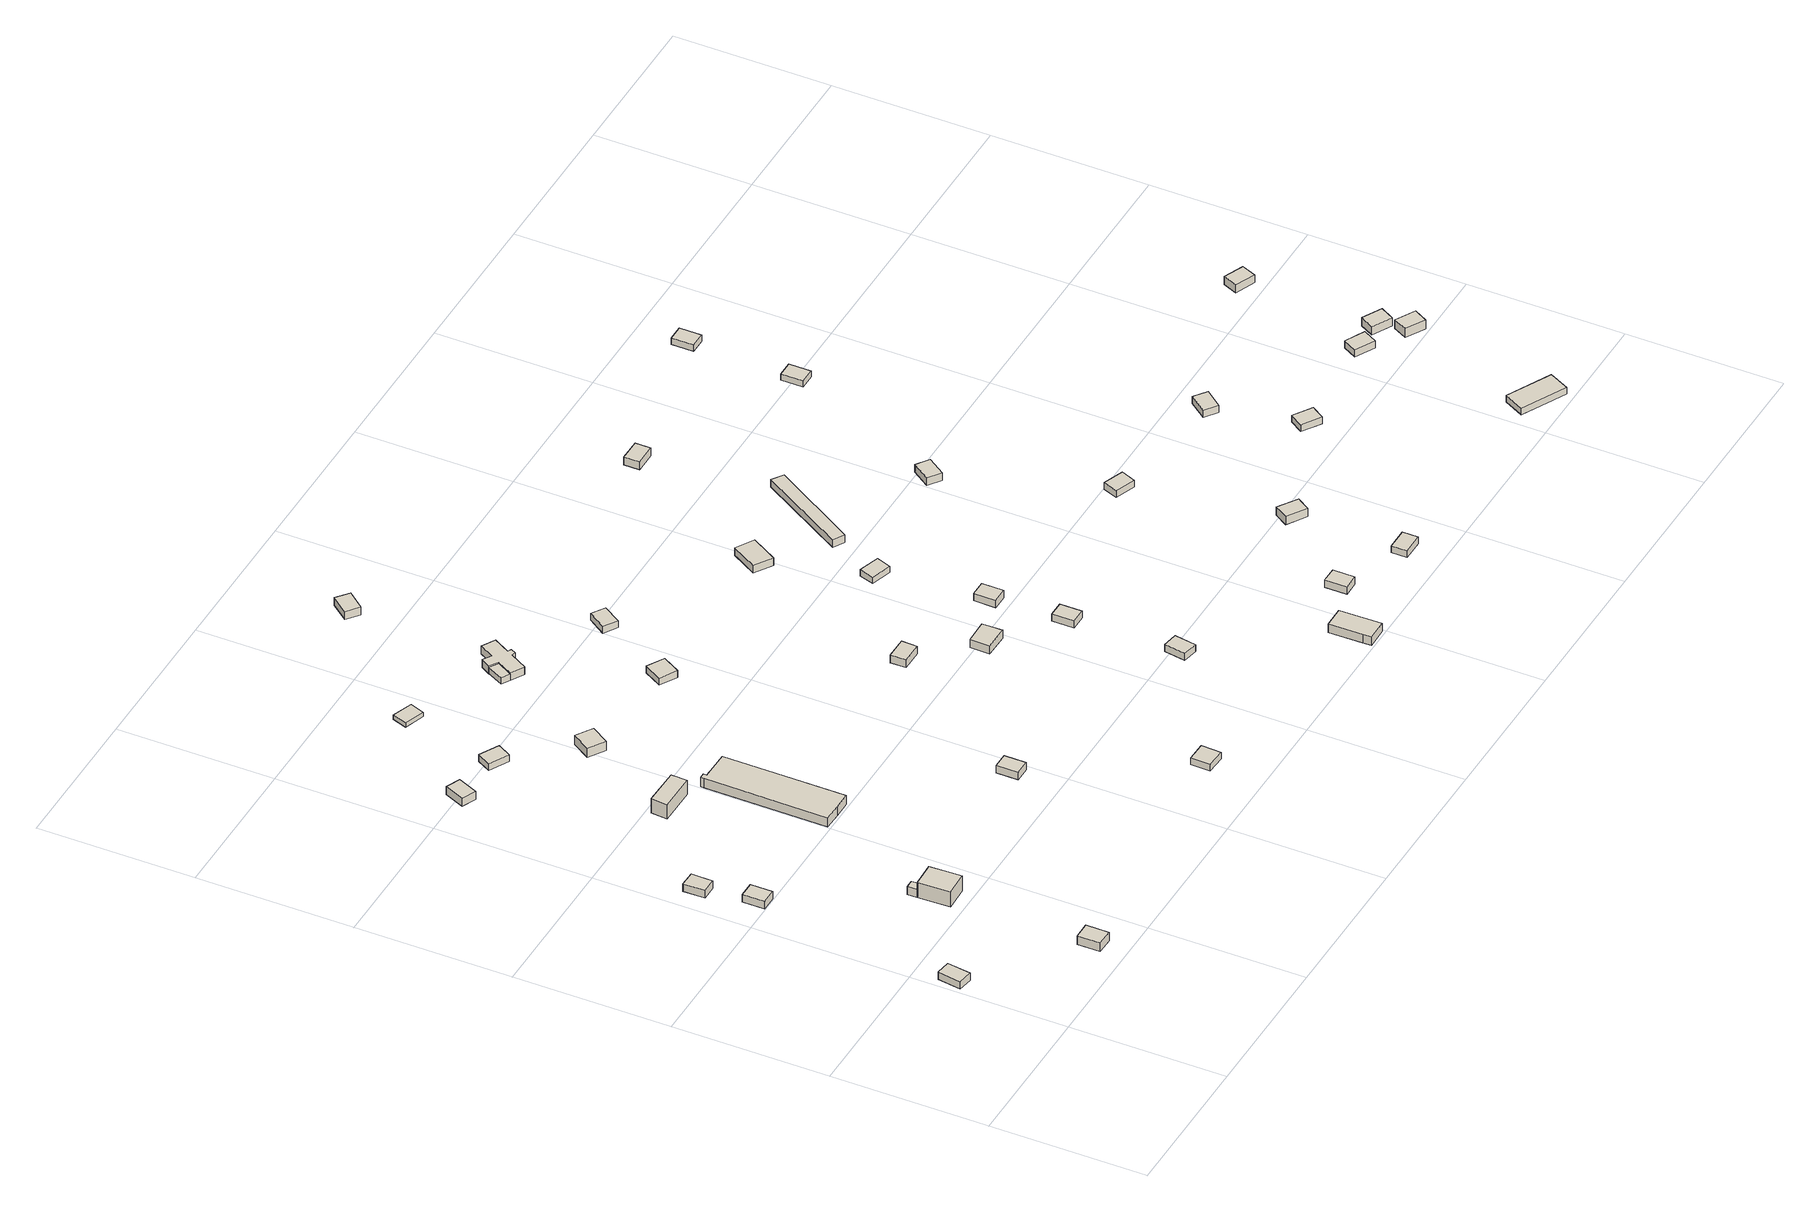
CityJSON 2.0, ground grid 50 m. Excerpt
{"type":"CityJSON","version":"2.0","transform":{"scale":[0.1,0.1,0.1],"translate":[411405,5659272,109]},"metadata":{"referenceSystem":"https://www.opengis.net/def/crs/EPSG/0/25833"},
"CityObjects":{
"building1":{"type":"Building","attributes":{"Dachtyp_tdc":"tdcPolyFlatRoof","Gemeindeschluessel":14612000,"Dachneigung":5.05,"QualitaetDacherkennung":79,"Geometrietyp2DReferenz":"3000","measuredHeight":2.91,"function":"31001_9998","roofType":"2100"},"geometry":[{"type":"Solid","lod":"1","boundaries":[[[[0,1,2,3]],[[4,5,6,7]],[[3,5,4,0]],[[2,6,5,3]],[[1,7,6,2]],[[0,4,7,1]]]]}]},
"building2":{"type":"Building","attributes":{"Dachtyp_tdc":"tdcPolyFlatRoof","Gemeindeschluessel":14612000,"Dachneigung":5.71,"QualitaetDacherkennung":77,"Geometrietyp2DReferenz":"3000","measuredHeight":3.34,"function":"31001_9998","roofType":"2100"},"geometry":[{"type":"Solid","lod":"1","boundaries":[[[[8,9,10,11]],[[12,13,14,15]],[[11,13,12,8]],[[10,14,13,11]],[[9,15,14,10]],[[8,12,15,9]]]]}]},
"building3":{"type":"Building","attributes":{"Dachtyp_tdc":"tdcPolyFlatRoof","Gemeindeschluessel":14612000,"Dachneigung":3.14,"QualitaetDacherkennung":83,"Geometrietyp2DReferenz":"3000","measuredHeight":2.94,"function":"31001_9998","roofType":"2100"},"geometry":[{"type":"Solid","lod":"1","boundaries":[[[[16,17,18,19]],[[20,21,22,23]],[[19,21,20,16]],[[18,22,21,19]],[[17,23,22,18]],[[16,20,23,17]]]]}]},
"building4":{"type":"Building","attributes":{"Dachtyp_tdc":"tdcPolyFlatRoof","Gemeindeschluessel":14612000,"Dachneigung":3.59,"QualitaetDacherkennung":84,"Geometrietyp2DReferenz":"3000","measuredHeight":2.88,"function":"31001_9998","roofType":"2100"},"geometry":[{"type":"Solid","lod":"1","boundaries":[[[[24,25,26,27]],[[28,29,30,31]],[[27,29,28,24]],[[26,30,29,27]],[[25,31,30,26]],[[24,28,31,25]]]]}]},
"building5":{"type":"Building","attributes":{"Dachtyp_tdc":"tdcPolyFlatRoof","Gemeindeschluessel":14612000,"Dachneigung":9.1,"QualitaetDacherkennung":77,"Geometrietyp2DReferenz":"3000","measuredHeight":3.17,"function":"31001_9998","roofType":"2100"},"geometry":[{"type":"Solid","lod":"1","boundaries":[[[[32,33,34,35]],[[36,37,38,39]],[[35,37,36,32]],[[34,38,37,35]],[[33,39,38,34]],[[32,36,39,33]]]]}]},
"building6":{"type":"Building","attributes":{"Dachtyp_tdc":"tdcFreeFormRoof","Gemeindeschluessel":14612000,"Dachneigung":45.8,"QualitaetDacherkennung":79,"Geometrietyp2DReferenz":"3000","measuredHeight":7.48,"function":"31001_9998","roofType":"5000"},"geometry":[{"type":"Solid","lod":"1","boundaries":[[[[40,41,42,43,44]],[[37,36,45,46,47]],[[44,36,37,40]],[[43,45,36,44]],[[42,46,45,43]],[[41,47,46,42]],[[40,37,47,41]]]]}]},
"building7":{"type":"Building","attributes":{"Dachtyp_tdc":"tdcPolyFlatRoof","Gemeindeschluessel":14612000,"Dachneigung":3.76,"QualitaetDacherkennung":83,"Geometrietyp2DReferenz":"3000","measuredHeight":3.02,"function":"31001_9998","roofType":"2100"},"geometry":[{"type":"Solid","lod":"1","boundaries":[[[[48,49,50,51]],[[52,53,54,55]],[[51,53,52,48]],[[50,54,53,51]],[[49,55,54,50]],[[48,52,55,49]]]]}]},
"building8":{"type":"Building","attributes":{"Dachtyp_tdc":"tdcGableRoof","Gemeindeschluessel":14612000,"Dachneigung":14.04,"QualitaetDacherkennung":92,"Geometrietyp2DReferenz":"3000","measuredHeight":5.5,"function":"31001_9998","roofType":"3100"},"geometry":[{"type":"Solid","lod":"1","boundaries":[[[[56,57,58,59]],[[60,61,62,63]],[[59,61,60,56]],[[58,62,61,59]],[[57,63,62,58]],[[56,60,63,57]]]]}]},
"building9":{"type":"Building","attributes":{"Dachtyp_tdc":"tdcPolyFlatRoof","Gemeindeschluessel":14612000,"Dachneigung":3.97,"QualitaetDacherkennung":77,"Geometrietyp2DReferenz":"3000","measuredHeight":2.63,"function":"31001_9998","roofType":"2100"},"geometry":[{"type":"Solid","lod":"1","boundaries":[[[[64,65,66,67]],[[68,69,70,71]],[[67,69,68,64]],[[66,70,69,67]],[[65,71,70,66]],[[64,68,71,65]]]]}]},
"building10":{"type":"Building","attributes":{"Gemeindeschluessel":14612000,"Dachneigung":67.04,"Dachorientierung":-179.7,"MittlereTraufHoehe":113,"QualitaetDacherkennung":96,"ObjektHoehe":4.47,"BodenHoehe":110.22,"Geometrietyp2DReferenz":"3000","AbsoluteHoehe":114.69,"Dachflaeche":481.78,"measuredHeight":4.47,"function":"31001_9998","roofType":"3100","storeysAboveGround":1},"geometry":[{"type":"Solid","lod":"1","boundaries":[[[[72,73,74,75,76,77,78,79,80]],[[81,82,83,84,85,86,87,88,89]],[[80,82,81,72]],[[79,83,82,80]],[[78,84,83,79]],[[77,85,84,78]],[[76,86,85,77]],[[75,87,86,76]],[[74,88,87,75]],[[73,89,88,74]],[[72,81,89,73]]]]}]},
"building11":{"type":"Building","attributes":{"Dachtyp_tdc":"tdcGableRoof","Gemeindeschluessel":14612000,"Dachneigung":14.63,"QualitaetDacherkennung":84,"Geometrietyp2DReferenz":"3000","measuredHeight":3.65,"function":"31001_9998","roofType":"3100"},"geometry":[{"type":"Solid","lod":"1","boundaries":[[[[90,91,92,93]],[[94,95,96,97]],[[93,95,94,90]],[[92,96,95,93]],[[91,97,96,92]],[[90,94,97,91]]]]}]},
"building12":{"type":"Building","attributes":{"Dachtyp_tdc":"tdcHipAndGableRoof","Gemeindeschluessel":14612000,"Dachneigung":11.95,"QualitaetDacherkennung":26,"Geometrietyp2DReferenz":"3000","measuredHeight":2.81,"function":"31001_9998","roofType":"5000"},"geometry":[{"type":"Solid","lod":"1","boundaries":[[[[98,99,100,101]],[[102,103,104,105]],[[101,103,102,98]],[[100,104,103,101]],[[99,105,104,100]],[[98,102,105,99]]]]}]},
"building13":{"type":"Building","attributes":{"Dachtyp_tdc":"tdcGableRoof","Gemeindeschluessel":14612000,"Dachneigung":28.11,"QualitaetDacherkennung":65,"Geometrietyp2DReferenz":"3000","measuredHeight":3.46,"function":"31001_9998","roofType":"3100"},"geometry":[{"type":"Solid","lod":"1","boundaries":[[[[106,107,108,109]],[[110,111,112,113]],[[109,111,110,106]],[[108,112,111,109]],[[107,113,112,108]],[[106,110,113,107]]]]}]},
"building14":{"type":"Building","attributes":{"Dachtyp_tdc":"tdcGableRoof","Gemeindeschluessel":14612000,"Dachneigung":13.61,"QualitaetDacherkennung":84,"Geometrietyp2DReferenz":"3000","measuredHeight":2.8,"function":"31001_9998","roofType":"3100"},"geometry":[{"type":"Solid","lod":"1","boundaries":[[[[114,115,116,117]],[[118,119,120,121]],[[117,119,118,114]],[[116,120,119,117]],[[115,121,120,116]],[[114,118,121,115]]]]}]},
"building15":{"type":"Building","attributes":{"Dachtyp_tdc":"tdcPolyFlatRoof","Gemeindeschluessel":14612000,"Dachneigung":8.93,"QualitaetDacherkennung":76,"Geometrietyp2DReferenz":"3000","measuredHeight":2.63,"function":"31001_9998","roofType":"2100"},"geometry":[{"type":"Solid","lod":"1","boundaries":[[[[122,123,124,125]],[[126,127,128,129]],[[125,127,126,122]],[[124,128,127,125]],[[123,129,128,124]],[[122,126,129,123]]]]}]},
"building16":{"type":"Building","attributes":{"Dachtyp_tdc":"tdcFreeFormRoof","Gemeindeschluessel":14612000,"Dachneigung":11.92,"QualitaetDacherkennung":64,"Geometrietyp2DReferenz":"3000","measuredHeight":3.45,"function":"31001_9998","roofType":"5000"},"geometry":[{"type":"Solid","lod":"1","boundaries":[[[[130,131,132,133,134,135,136,137,138,139,140,141]],[[142,143,144,145,146,147,148,149,150,151,152,153]],[[141,143,142,130]],[[140,144,143,141]],[[139,145,144,140]],[[138,146,145,139]],[[137,147,146,138]],[[136,148,147,137]],[[135,149,148,136]],[[134,150,149,135]],[[133,151,150,134]],[[132,152,151,133]],[[131,153,152,132]],[[130,142,153,131]]]]}]},
"building17":{"type":"Building","attributes":{"Dachtyp_tdc":"tdcPolyFlatRoof","Gemeindeschluessel":14612000,"Dachneigung":3.5,"QualitaetDacherkennung":84,"Geometrietyp2DReferenz":"3000","measuredHeight":2.77,"function":"31001_9998","roofType":"2100"},"geometry":[{"type":"Solid","lod":"1","boundaries":[[[[154,155,156,157]],[[158,159,160,161]],[[157,159,158,154]],[[156,160,159,157]],[[155,161,160,156]],[[154,158,161,155]]]]}]},
"building18":{"type":"Building","attributes":{"Dachtyp_tdc":"tdcPolyFlatRoof","Gemeindeschluessel":14612000,"Dachneigung":0,"QualitaetDacherkennung":78,"Geometrietyp2DReferenz":"3000","measuredHeight":2.75,"function":"31001_9998","roofType":"1000"},"geometry":[{"type":"Solid","lod":"1","boundaries":[[[[162,163,164,165]],[[166,167,168,169]],[[165,167,166,162]],[[164,168,167,165]],[[163,169,168,164]],[[162,166,169,163]]]]}]},
"building19":{"type":"Building","attributes":{"Dachtyp_tdc":"tdcPolyFlatRoof","Gemeindeschluessel":14612000,"Dachneigung":5.1,"QualitaetDacherkennung":80,"Geometrietyp2DReferenz":"3000","measuredHeight":2.65,"function":"31001_9998","roofType":"2100"},"geometry":[{"type":"Solid","lod":"1","boundaries":[[[[170,171,172,173]],[[174,175,176,177]],[[173,175,174,170]],[[172,176,175,173]],[[171,177,176,172]],[[170,174,177,171]]]]}]},
"building20":{"type":"Building","attributes":{"Dachtyp_tdc":"tdcGableRoof","Gemeindeschluessel":14612000,"Dachneigung":17.4,"QualitaetDacherkennung":83,"Geometrietyp2DReferenz":"3000","measuredHeight":3.23,"function":"31001_9998","roofType":"3100"},"geometry":[{"type":"Solid","lod":"1","boundaries":[[[[178,179,180,181]],[[182,183,184,185]],[[181,183,182,178]],[[180,184,183,181]],[[179,185,184,180]],[[178,182,185,179]]]]}]},
"building21":{"type":"Building","attributes":{"Dachtyp_tdc":"tdcGableRoof","Gemeindeschluessel":14612000,"Dachneigung":11.23,"QualitaetDacherkennung":84,"Geometrietyp2DReferenz":"3000","measuredHeight":3.38,"function":"31001_9998","roofType":"3100"},"geometry":[{"type":"Solid","lod":"1","boundaries":[[[[186,187,188,189]],[[190,191,192,193]],[[189,191,190,186]],[[188,192,191,189]],[[187,193,192,188]],[[186,190,193,187]]]]}]},
"building22":{"type":"Building","attributes":{"Dachtyp_tdc":"tdcPolyFlatRoof","Gemeindeschluessel":14612000,"Dachneigung":0,"QualitaetDacherkennung":80,"Geometrietyp2DReferenz":"3000","measuredHeight":2.49,"function":"31001_9998","roofType":"1000"},"geometry":[{"type":"Solid","lod":"1","boundaries":[[[[194,195,196,197]],[[198,199,200,201]],[[197,199,198,194]],[[196,200,199,197]],[[195,201,200,196]],[[194,198,201,195]]]]}]},
"building23":{"type":"Building","attributes":{"Dachtyp_tdc":"tdcPolyFlatRoof","Gemeindeschluessel":14612000,"Dachneigung":4.54,"QualitaetDacherkennung":79,"Geometrietyp2DReferenz":"3000","measuredHeight":2.75,"function":"31001_9998","roofType":"2100"},"geometry":[{"type":"Solid","lod":"1","boundaries":[[[[202,203,204,205]],[[206,207,208,209]],[[205,207,206,202]],[[204,208,207,205]],[[203,209,208,204]],[[202,206,209,203]]]]}]},
"building24":{"type":"Building","attributes":{"Dachtyp_tdc":"tdcPolyFlatRoof","Gemeindeschluessel":14612000,"Dachneigung":3.82,"QualitaetDacherkennung":75,"Geometrietyp2DReferenz":"3000","measuredHeight":2.94,"function":"31001_9998","roofType":"2100"},"geometry":[{"type":"Solid","lod":"1","boundaries":[[[[210,211,212,213]],[[214,215,216,217]],[[213,215,214,210]],[[212,216,215,213]],[[211,217,216,212]],[[210,214,217,211]]]]}]},
"building25":{"type":"Building","attributes":{"Dachtyp_tdc":"tdcFreeFormRoof","Gemeindeschluessel":14612000,"Dachneigung":20.73,"QualitaetDacherkennung":95,"Geometrietyp2DReferenz":"3000","measuredHeight":3.71,"function":"31001_9998","roofType":"5000"},"geometry":[{"type":"Solid","lod":"1","boundaries":[[[[218,219,220,221,222]],[[223,224,225,226,227]],[[222,224,223,218]],[[221,225,224,222]],[[220,226,225,221]],[[219,227,226,220]],[[218,223,227,219]]]]}]},
"building26":{"type":"Building","attributes":{"Dachtyp_tdc":"tdcGableRoof","Gemeindeschluessel":14612000,"Dachneigung":10.03,"QualitaetDacherkennung":43,"Geometrietyp2DReferenz":"3000","measuredHeight":3.23,"function":"31001_9998","roofType":"3100"},"geometry":[{"type":"Solid","lod":"1","boundaries":[[[[228,229,230,231]],[[232,233,234,235]],[[231,233,232,228]],[[230,234,233,231]],[[229,235,234,230]],[[228,232,235,229]]]]}]},
"building27":{"type":"Building","attributes":{"Dachtyp_tdc":"tdcGableRoof","Gemeindeschluessel":14612000,"Dachneigung":10.68,"QualitaetDacherkennung":50,"Geometrietyp2DReferenz":"3000","measuredHeight":2.55,"function":"31001_9998","roofType":"3100"},"geometry":[{"type":"Solid","lod":"1","boundaries":[[[[236,237,238,239]],[[240,241,242,243]],[[239,241,240,236]],[[238,242,241,239]],[[237,243,242,238]],[[236,240,243,237]]]]}]},
"building28":{"type":"Building","attributes":{"Dachtyp_tdc":"tdcPolyFlatRoof","Gemeindeschluessel":14612000,"Dachneigung":0,"QualitaetDacherkennung":75,"Geometrietyp2DReferenz":"3000","measuredHeight":2.71,"function":"31001_9998","roofType":"1000"},"geometry":[{"type":"Solid","lod":"1","boundaries":[[[[244,245,246,247]],[[248,249,250,251]],[[247,249,248,244]],[[246,250,249,247]],[[245,251,250,246]],[[244,248,251,245]]]]}]},
"building29":{"type":"Building","attributes":{"Dachtyp_tdc":"tdcGableRoof","Gemeindeschluessel":14612000,"Dachneigung":10.61,"QualitaetDacherkennung":52,"Geometrietyp2DReferenz":"3000","measuredHeight":2.99,"function":"31001_9998","roofType":"3100"},"geometry":[{"type":"Solid","lod":"1","boundaries":[[[[252,253,254,255]],[[256,257,258,259]],[[255,257,256,252]],[[254,258,257,255]],[[253,259,258,254]],[[252,256,259,253]]]]}]},
"building30":{"type":"Building","attributes":{"Dachtyp_tdc":"tdcGableRoof","Gemeindeschluessel":14612000,"Dachneigung":10.05,"QualitaetDacherkennung":68,"Geometrietyp2DReferenz":"3000","measuredHeight":2.67,"function":"31001_9998","roofType":"3100"},"geometry":[{"type":"Solid","lod":"1","boundaries":[[[[260,261,262,263]],[[264,265,266,267]],[[263,265,264,260]],[[262,266,265,263]],[[261,267,266,262]],[[260,264,267,261]]]]}]},
"building31":{"type":"Building","attributes":{"Dachtyp_tdc":"tdcPolyFlatRoof","Gemeindeschluessel":14612000,"Dachneigung":17.06,"QualitaetDacherkennung":58,"Geometrietyp2DReferenz":"3000","measuredHeight":3.52,"function":"31001_9998","roofType":"2100"},"geometry":[{"type":"Solid","lod":"1","boundaries":[[[[268,269,270,271]],[[272,273,274,275]],[[271,273,272,268]],[[270,274,273,271]],[[269,275,274,270]],[[268,272,275,269]]]]}]},
"building32":{"type":"Building","attributes":{"Dachtyp_tdc":"tdcPolyFlatRoof","Gemeindeschluessel":14612000,"Dachneigung":3.43,"QualitaetDacherkennung":87,"Geometrietyp2DReferenz":"3000","measuredHeight":2.87,"function":"31001_9998","roofType":"2100"},"geometry":[{"type":"Solid","lod":"1","boundaries":[[[[276,277,278,279]],[[280,281,282,283]],[[279,281,280,276]],[[278,282,281,279]],[[277,283,282,278]],[[276,280,283,277]]]]}]},
"building33":{"type":"Building","attributes":{"Dachtyp_tdc":"tdcPolyFlatRoof","Gemeindeschluessel":14612000,"Dachneigung":3.76,"QualitaetDacherkennung":78,"Geometrietyp2DReferenz":"3000","measuredHeight":3.08,"function":"31001_9998","roofType":"2100"},"geometry":[{"type":"Solid","lod":"1","boundaries":[[[[284,285,286,287]],[[288,289,290,291]],[[287,289,288,284]],[[286,290,289,287]],[[285,291,290,286]],[[284,288,291,285]]]]}]},
"building34":{"type":"Building","attributes":{"Dachtyp_tdc":"tdcPolyFlatRoof","Gemeindeschluessel":14612000,"Dachneigung":7.55,"QualitaetDacherkennung":63,"Geometrietyp2DReferenz":"3000","measuredHeight":2.78,"function":"31001_9998","roofType":"2100"},"geometry":[{"type":"Solid","lod":"1","boundaries":[[[[292,293,294,295]],[[296,297,298,299]],[[295,297,296,292]],[[294,298,297,295]],[[293,299,298,294]],[[292,296,299,293]]]]}]},
"building35":{"type":"Building","attributes":{"Dachtyp_tdc":"tdcGableRoof","Gemeindeschluessel":14612000,"Dachneigung":39.24,"QualitaetDacherkennung":74,"Geometrietyp2DReferenz":"3000","measuredHeight":3.79,"function":"31001_9998","roofType":"3100"},"geometry":[{"type":"Solid","lod":"1","boundaries":[[[[300,301,302,303]],[[304,305,306,307]],[[303,305,304,300]],[[302,306,305,303]],[[301,307,306,302]],[[300,304,307,301]]]]}]},
"building36":{"type":"Building","attributes":{"Dachtyp_tdc":"tdcPolyFlatRoof","Gemeindeschluessel":14612000,"Dachneigung":4.7,"QualitaetDacherkennung":73,"Geometrietyp2DReferenz":"3000","measuredHeight":2.66,"function":"31001_9998","roofType":"2100"},"geometry":[{"type":"Solid","lod":"1","boundaries":[[[[308,309,310,311]],[[312,313,314,315]],[[311,313,312,308]],[[310,314,313,311]],[[309,315,314,310]],[[308,312,315,309]]]]}]},
"building37":{"type":"Building","attributes":{"Dachtyp_tdc":"tdcPolyFlatRoof","Gemeindeschluessel":14612000,"Dachneigung":4.71,"QualitaetDacherkennung":80,"Geometrietyp2DReferenz":"3000","measuredHeight":2.71,"function":"31001_9998","roofType":"2100"},"geometry":[{"type":"Solid","lod":"1","boundaries":[[[[316,317,318,319]],[[320,321,322,323]],[[319,321,320,316]],[[318,322,321,319]],[[317,323,322,318]],[[316,320,323,317]]]]}]},
"building38":{"type":"Building","attributes":{"Dachtyp_tdc":"tdcGableRoof","Gemeindeschluessel":14612000,"Dachneigung":17.56,"QualitaetDacherkennung":50,"Geometrietyp2DReferenz":"3000","measuredHeight":3.24,"function":"31001_9998","roofType":"3100"},"geometry":[{"type":"Solid","lod":"1","boundaries":[[[[324,325,326,327]],[[328,329,330,331]],[[327,329,328,324]],[[326,330,329,327]],[[325,331,330,326]],[[324,328,331,325]]]]}]},
"building39":{"type":"Building","attributes":{"Dachtyp_tdc":"tdcPolyFlatRoof","Gemeindeschluessel":14612000,"Dachneigung":0,"QualitaetDacherkennung":57,"Geometrietyp2DReferenz":"3000","measuredHeight":2.34,"function":"31001_9998","roofType":"1000"},"geometry":[{"type":"Solid","lod":"1","boundaries":[[[[332,333,334,335]],[[336,337,338,339]],[[335,337,336,332]],[[334,338,337,335]],[[333,339,338,334]],[[332,336,339,333]]]]}]},
"building40":{"type":"Building","attributes":{"Dachtyp_tdc":"tdcPolyFlatRoof","Gemeindeschluessel":14612000,"Dachneigung":3.81,"QualitaetDacherkennung":84,"Geometrietyp2DReferenz":"3000","measuredHeight":2.73,"function":"31001_9998","roofType":"2100"},"geometry":[{"type":"Solid","lod":"1","boundaries":[[[[340,341,342,343]],[[344,345,346,347]],[[343,345,344,340]],[[342,346,345,343]],[[341,347,346,342]],[[340,344,347,341]]]]}]},
"building41":{"type":"Building","attributes":{"Dachtyp_tdc":"tdcPolyFlatRoof","Gemeindeschluessel":14612000,"Dachneigung":2.98,"QualitaetDacherkennung":81,"Geometrietyp2DReferenz":"3000","measuredHeight":3.03,"function":"31001_9998","roofType":"2100"},"geometry":[{"type":"Solid","lod":"1","boundaries":[[[[348,349,350,351]],[[352,353,354,355]],[[351,353,352,348]],[[350,354,353,351]],[[349,355,354,350]],[[348,352,355,349]]]]}]},
"building42":{"type":"Building","attributes":{"Dachtyp_tdc":"tdcPolyFlatRoof","Gemeindeschluessel":14612000,"Dachneigung":3.79,"QualitaetDacherkennung":75,"Geometrietyp2DReferenz":"3000","measuredHeight":3.33,"function":"31001_9998","roofType":"2100"},"geometry":[{"type":"Solid","lod":"1","boundaries":[[[[356,357,358,359]],[[360,361,362,363]],[[359,361,360,356]],[[358,362,361,359]],[[357,363,362,358]],[[356,360,363,357]]]]}]},
"building43":{"type":"Building","attributes":{"Dachtyp_tdc":"tdcGableRoof","Gemeindeschluessel":14612000,"Dachneigung":23.5,"QualitaetDacherkennung":73,"Geometrietyp2DReferenz":"3000","measuredHeight":3.4,"function":"31001_9998","roofType":"3100"},"geometry":[{"type":"Solid","lod":"1","boundaries":[[[[364,365,366,367]],[[368,369,370,371]],[[367,369,368,364]],[[366,370,369,367]],[[365,371,370,366]],[[364,368,371,365]]]]}]}
},
"vertices":[
[12,415,51],[0,339,51],[47,332,51],[58,408,51],[12,415,24],[58,408,24],[47,332,24],[0,339,24],
[381,62,56],[381,135,56],[327,135,56],[327,62,56],[381,62,25],[327,62,25],[327,135,25],[381,135,25],
[88,1000,41],[138,1000,41],[138,1070,41],[88,1070,41],[88,1000,14],[88,1070,14],[138,1070,14],[138,1000,14],
[63,1245,35],[63,1175,35],[112,1175,35],[113,1244,35],[63,1245,8],[113,1244,8],[112,1175,8],[63,1175,8],
[347,636,49],[345,667,49],[319,666,49],[320,635,49],[347,636,20],[320,635,20],[319,666,20],[345,667,20],
[320,635,75],[324,532,75],[403,535,75],[398,638,75],[347,636,75],[398,638,20],[403,535,20],[324,532,20],
[175,2004,59],[129,2024,59],[101,1960,59],[147,1940,59],[175,2004,31],[147,1940,31],[101,1960,31],[129,2024,31],
[456,1428,62],[457,1480,62],[337,1482,62],[332,1429,62],[456,1428,10],[332,1429,10],[337,1482,10],[457,1480,10],
[366,1976,55],[304,2009,55],[280,1965,55],[342,1932,55],[366,1976,30],[342,1932,30],[280,1965,30],[304,2009,30],
[557,1007,45],[614,1007,45],[616,1398,45],[559,1399,45],[521,1399,45],[521,1410,45],[503,1410,45],[503,1399,45],[501,1008,45],[557,1007,12],[501,1008,12],[503,1399,12],[503,1410,12],[521,1410,12],[521,1399,12],[559,1399,12],[616,1398,12],[614,1007,12],
[548,1769,62],[495,1803,62],[458,1745,62],[511,1711,62],[548,1769,29],[511,1711,29],[458,1745,29],[495,1803,29],
[350,2263,45],[416,2240,45],[433,2287,45],[367,2310,45],[350,2263,30],[367,2310,30],[433,2287,30],[416,2240,30],
[924,620,45],[974,620,45],[974,690,45],[924,690,45],[924,620,19],[924,690,19],[974,690,19],[974,620,19],
[1199,153,44],[1262,150,44],[1265,214,44],[1201,216,44],[1199,153,21],[1201,216,21],[1265,214,21],[1262,150,21],
[668,2093,56],[696,2143,56],[668,2160,56],[641,2108,56],[668,2093,33],[641,2108,33],[668,2160,33],[696,2143,33],
[696,2143,60],[668,2093,60],[711,2069,60],[743,2126,60],[755,2120,60],[764,2137,60],[752,2143,60],[782,2196,60],[739,2220,60],[713,2174,60],[687,2190,60],[668,2160,60],[696,2143,32],[668,2160,32],[687,2190,32],[713,2174,32],[739,2220,32],[782,2196,32],[752,2143,32],[764,2137,32],[755,2120,32],[743,2126,32],[711,2069,32],[668,2093,32],
[872,1766,56],[839,1709,56],[893,1678,56],[926,1735,56],[872,1766,31],[926,1735,31],[893,1678,31],[839,1709,31],
[746,2602,59],[790,2656,59],[751,2688,59],[707,2633,59],[746,2602,31],[707,2633,31],[751,2688,31],[790,2656,31],
[1018,1928,56],[1056,1986,56],[1014,2013,56],[976,1955,56],[1018,1928,32],[976,1955,32],[1014,2013,32],[1056,1986,32],
[1306,1130,45],[1307,1180,45],[1237,1180,45],[1237,1130,45],[1306,1130,17],[1237,1130,17],[1237,1180,17],[1307,1180,17],
[1473,945,50],[1473,1010,50],[1395,1008,50],[1394,946,50],[1473,945,20],[1394,946,20],[1395,1008,20],[1473,1010,20],
[1610,439,49],[1659,430,49],[1670,500,49],[1621,508,49],[1610,439,24],[1621,508,24],[1670,500,24],[1659,430,24],
[1648,782,52],[1648,852,52],[1598,852,52],[1598,782,52],[1648,782,27],[1598,782,27],[1598,852,27],[1648,852,27],
[1636,1022,50],[1635,1092,50],[1586,1092,50],[1585,1022,50],[1636,1022,23],[1585,1022,23],[1586,1092,23],[1635,1092,23],
[1908,28,52],[1909,0,52],[1978,2,52],[1975,137,52],[1906,136,52],[1908,28,22],[1906,136,22],[1975,137,22],[1978,2,22],[1909,0,22],
[1517,1748,57],[1460,1782,57],[1411,1699,57],[1468,1664,57],[1517,1748,30],[1468,1664,30],[1411,1699,30],[1460,1782,30],
[1591,1359,48],[1607,1406,48],[1540,1427,48],[1525,1380,48],[1591,1359,25],[1525,1380,25],[1540,1427,25],[1607,1406,25],
[2083,165,50],[2133,166,50],[2133,235,50],[2083,236,50],[2083,165,23],[2083,236,23],[2133,235,23],[2133,166,23],
[1819,1806,55],[1783,1830,55],[1617,1552,55],[1652,1531,55],[1819,1806,28],[1652,1531,28],[1617,1552,28],[1783,1830,28],
[2377,88,47],[2377,138,47],[2307,138,47],[2307,88,47],[2377,88,23],[2307,88,23],[2307,138,23],[2377,138,23],
[1753,2243,60],[1683,2243,60],[1683,2193,60],[1753,2193,60],[1753,2243,32],[1753,2193,32],[1683,2193,32],[1683,2243,32],
[2024,1497,56],[1984,1440,56],[2025,1411,56],[2065,1469,56],[2024,1497,29],[2065,1469,29],[2025,1411,29],[1984,1440,29],
[2285,460,53],[2346,421,53],[2373,463,53],[2312,503,53],[2285,460,24],[2312,503,24],[2373,463,24],[2346,421,24],
[2183,943,46],[2248,918,46],[2267,965,46],[2201,990,46],[2183,943,22],[2201,990,22],[2267,965,22],[2248,918,22],
[2275,1950,52],[2275,2020,52],[2225,2020,52],[2225,1950,52],[2275,1950,30],[2225,1950,30],[2225,2020,30],[2275,2020,30],
[2680,611,48],[2739,572,48],[2766,614,48],[2708,652,48],[2680,611,24],[2708,652,24],[2766,614,24],[2739,572,24],
[2699,911,47],[2659,942,47],[2616,886,47],[2656,856,47],[2699,911,22],[2656,856,22],[2616,886,22],[2659,942,22],
[2281,2298,53],[2281,2368,53],[2231,2368,53],[2231,2298,53],[2281,2298,30],[2231,2298,30],[2231,2368,30],[2281,2368,30],
[3022,87,51],[3163,14,51],[3196,79,51],[3055,151,51],[3022,87,28],[3055,151,28],[3196,79,28],[3163,14,28],
[3132,635,53],[3070,667,53],[3046,623,53],[3108,590,53],[3132,635,27],[3108,590,27],[3046,623,27],[3070,667,27],
[3158,626,55],[3220,593,55],[3244,637,55],[3182,670,55],[3158,626,26],[3182,670,26],[3244,637,26],[3220,593,26],
[3273,546,59],[3211,580,59],[3188,536,59],[3249,502,59],[3273,546,27],[3249,502,27],[3188,536,27],[3211,580,27],
[3225,1029,50],[3244,1075,50],[3180,1102,50],[3160,1056,50],[3225,1029,22],[3160,1056,22],[3180,1102,22],[3244,1075,22]
]}
